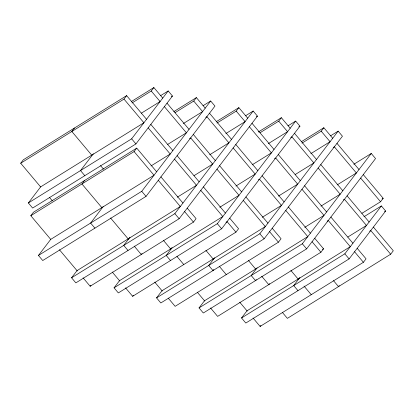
<?xml version="1.0" encoding="UTF-8"?>
<svg xmlns="http://www.w3.org/2000/svg" width="414" height="414" viewBox="0 0 414 414"><rect width="100%" height="100%" fill="white"/><g stroke="black" fill="none" stroke-linecap="round" stroke-linejoin="round"><path stroke-width="0.62" d="M40.675 186.983L20.7 163.235L23.334 159.783L126.627 95.639L146.54 119.31M74.463 128.035L71.829 131.486L91.804 155.229M160.57 95.681L168.188 90.951L172.467 96.038L135.921 143.917L32.634 208.061L28.354 202.969L40.613 186.905L143.901 122.761L123.993 99.096L126.627 95.639M203.062 105.72L210.679 100.995L214.959 106.082L146.028 196.391L42.735 260.535L38.455 255.443L50.72 239.38L30.807 215.715L33.441 212.258L136.734 148.114L156.647 171.784M93.341 153.77L80.513 170.578L84.792 175.665M132.025 102.957L151.239 91.023L153.879 87.566L162.733 98.092M84.57 180.509L81.936 183.961L101.854 207.642M28.354 202.969L131.642 138.825L168.188 90.951M30.807 215.715L134.095 151.571L136.734 148.114M103.153 206.633L90.619 223.053L94.899 228.14M175.065 112.66L193.731 101.063L196.371 97.611L205.225 108.137M245.554 115.765L253.171 111.035L257.451 116.127L179.138 218.732L75.845 282.876L71.565 277.784L77.014 270.642L180.307 206.498L158.288 180.328M38.455 255.443L141.748 191.304L210.679 100.995M83.1 277.872L90.154 286.255L90.909 285.272M129.991 237.186L123.724 245.393L128.009 250.48M217.008 123.041L236.223 111.107L238.862 107.656L247.717 118.181M288.046 125.809L295.663 121.079L299.943 126.172L221.63 228.776L118.337 292.921L114.057 287.828L119.506 280.687L222.799 216.543L200.78 190.373M142.038 253.518L141.283 254.506L134.229 246.118M71.565 277.784L174.853 213.645L253.171 111.035M125.571 287.89L132.646 296.3L133.401 295.317M170.635 248.933L171.391 247.95M172.089 247.743L166.216 255.438L170.501 260.525M90.154 286.255L193.447 222.111L196.081 218.659L187.226 208.133M260.049 132.744L278.72 121.152L281.354 117.7L290.209 128.226M330.543 135.854L338.155 131.124L342.435 136.216L264.122 238.821L160.829 302.965L156.549 297.873L162.003 290.731L265.291 226.587L243.277 200.417M114.057 287.828L217.345 223.684L295.663 121.079M214.581 257.787L208.708 265.483L212.993 270.57L213.774 269.545M132.646 296.3L235.939 232.156L238.573 228.704L229.718 218.178M301.992 143.13L321.212 131.197L323.846 127.745L332.701 138.271M353.856 164.275L371.265 153.465L375.545 158.557L306.614 248.866L203.321 313.005L199.041 307.918L204.495 300.771L307.783 236.632L285.769 210.457M156.549 297.873L259.837 233.729L338.155 131.124M257.078 267.827L251.2 275.527L255.485 280.614L256.266 279.59M168.488 298.442L175.138 306.344L278.431 242.2L281.065 238.749L272.21 228.223M363.963 216.75L381.366 205.939L385.646 211.031L349.106 258.905L245.812 323.049L241.533 317.962L246.987 310.816L350.275 246.672L328.261 220.502L327.158 221.185M269.514 283.652L268.758 284.641L261.695 276.241M199.041 307.918L302.329 243.774L371.265 153.465M253.057 318.035L260.121 326.434L260.877 325.445M299.917 277.421L293.697 285.572L297.976 290.659M210.566 307.99L217.629 316.389L320.922 252.245L323.557 248.793L314.702 238.267M361.888 213.334L380.559 201.742L383.193 198.285L363.28 174.62M241.533 317.962L344.826 253.818L381.366 205.939M339.257 285.624L338.502 286.607L333.508 280.671M260.121 326.434L363.414 262.29L366.048 258.838L357.194 248.307M282.379 312.425L287.373 318.361L390.666 254.217L393.3 250.765L373.387 227.095M20.7 163.235L123.993 99.096M131.367 101.549L153.879 87.566M141.428 113.141L160.099 101.549L151.239 91.023M171.38 96.716L172.467 96.038M173.859 111.589L196.371 97.611M183.371 123.527L202.591 111.594L193.731 101.063M205.774 117.364L206.871 116.681L228.89 142.851L209.67 154.784M167.727 144.398L186.398 132.806L164.379 106.636M216.351 121.633L238.862 107.656M189.581 138.576L190.678 137.898L212.692 164.068L194.026 175.66M150.986 165.957L170.201 154.024L148.186 127.854M50.72 239.38L154.008 175.236L134.095 151.571M225.863 133.572L245.083 121.633L236.223 111.107M256.364 116.8L257.451 116.127M258.295 132.019L281.354 117.7M177.285 197.214L196.5 185.281L174.485 159.111M268.355 143.611L287.575 131.678L278.72 121.152M298.856 126.844L299.943 126.172M290.757 137.448L291.854 136.77L313.874 162.94L295.203 174.532M252.162 164.829L271.382 152.895L249.363 126.725M301.335 141.723L323.846 127.745M274.565 158.666L275.662 157.982L297.682 184.152L278.462 196.091M235.97 186.046L255.184 174.113L233.17 147.938M258.372 179.883L259.469 179.2L281.484 205.37L262.269 217.303M219.777 207.259L238.992 195.325L216.977 169.155M310.847 153.656L330.067 141.723L321.212 131.197M333.249 147.493L334.346 146.815L356.366 172.985L337.146 184.918M225.982 222.313L227.079 221.63L235.939 232.156M320.954 206.131L340.173 194.197L318.154 168.027M343.356 199.967L344.453 199.289L366.468 225.459L347.801 237.051M304.761 227.348L323.976 215.415L301.961 189.245M382.096 198.968L383.193 198.285M322.459 249.471L323.557 248.793M384.559 211.704L385.646 211.031M369.655 231.229L370.753 230.546L390.666 254.217M336.986 143.358L359 169.528M360.646 178.072L380.559 201.742M294.494 133.313L316.508 159.483M320.788 164.575L342.808 190.745M347.087 195.832L369.107 222.002M251.997 123.268L274.016 149.444M278.296 154.531L300.316 180.701M304.595 185.788L326.615 211.963M330.895 217.05L352.914 243.22M354.56 251.764L363.414 262.29M344.826 253.818L349.106 258.905M209.505 113.229L231.524 139.399M235.804 144.486L257.824 170.656M262.103 175.748L284.123 201.918M288.403 207.005L310.422 233.175M312.063 241.719L320.922 252.245M302.329 243.774L306.614 248.866M167.013 103.184L189.032 129.354M193.312 134.441L215.332 160.611M219.611 165.703L241.631 191.873M245.911 196.96L267.93 223.13M269.571 231.674L278.431 242.2M290.887 270.471L298.365 279.367M304.005 286.069L311.25 294.68M259.837 233.729L264.122 238.821M150.82 124.397L172.84 150.567M177.12 155.659L199.139 181.829M203.419 186.916L225.433 213.086M248.395 260.427L255.873 269.323M217.345 223.684L221.63 228.776M131.642 138.825L135.921 143.917M160.927 176.871L182.941 203.046M184.587 211.585L193.447 222.111M205.903 250.387L213.381 259.278M219.203 266.197L226.267 274.596M174.853 213.645L179.138 218.732M239.758 302.225L247.236 311.116M141.748 191.304L146.028 196.391M100.545 165.616L103.5 169.135M163.385 240.311L170.873 249.218M176.933 256.416L183.775 264.551M197.266 292.18L204.744 301.071M110.569 218.002L128.418 239.214M154.774 282.136L162.252 291.032M49.416 197.369L52.33 200.831M112.256 272.06L119.744 280.966M59.44 249.751L77.289 270.963"/></g></svg>
